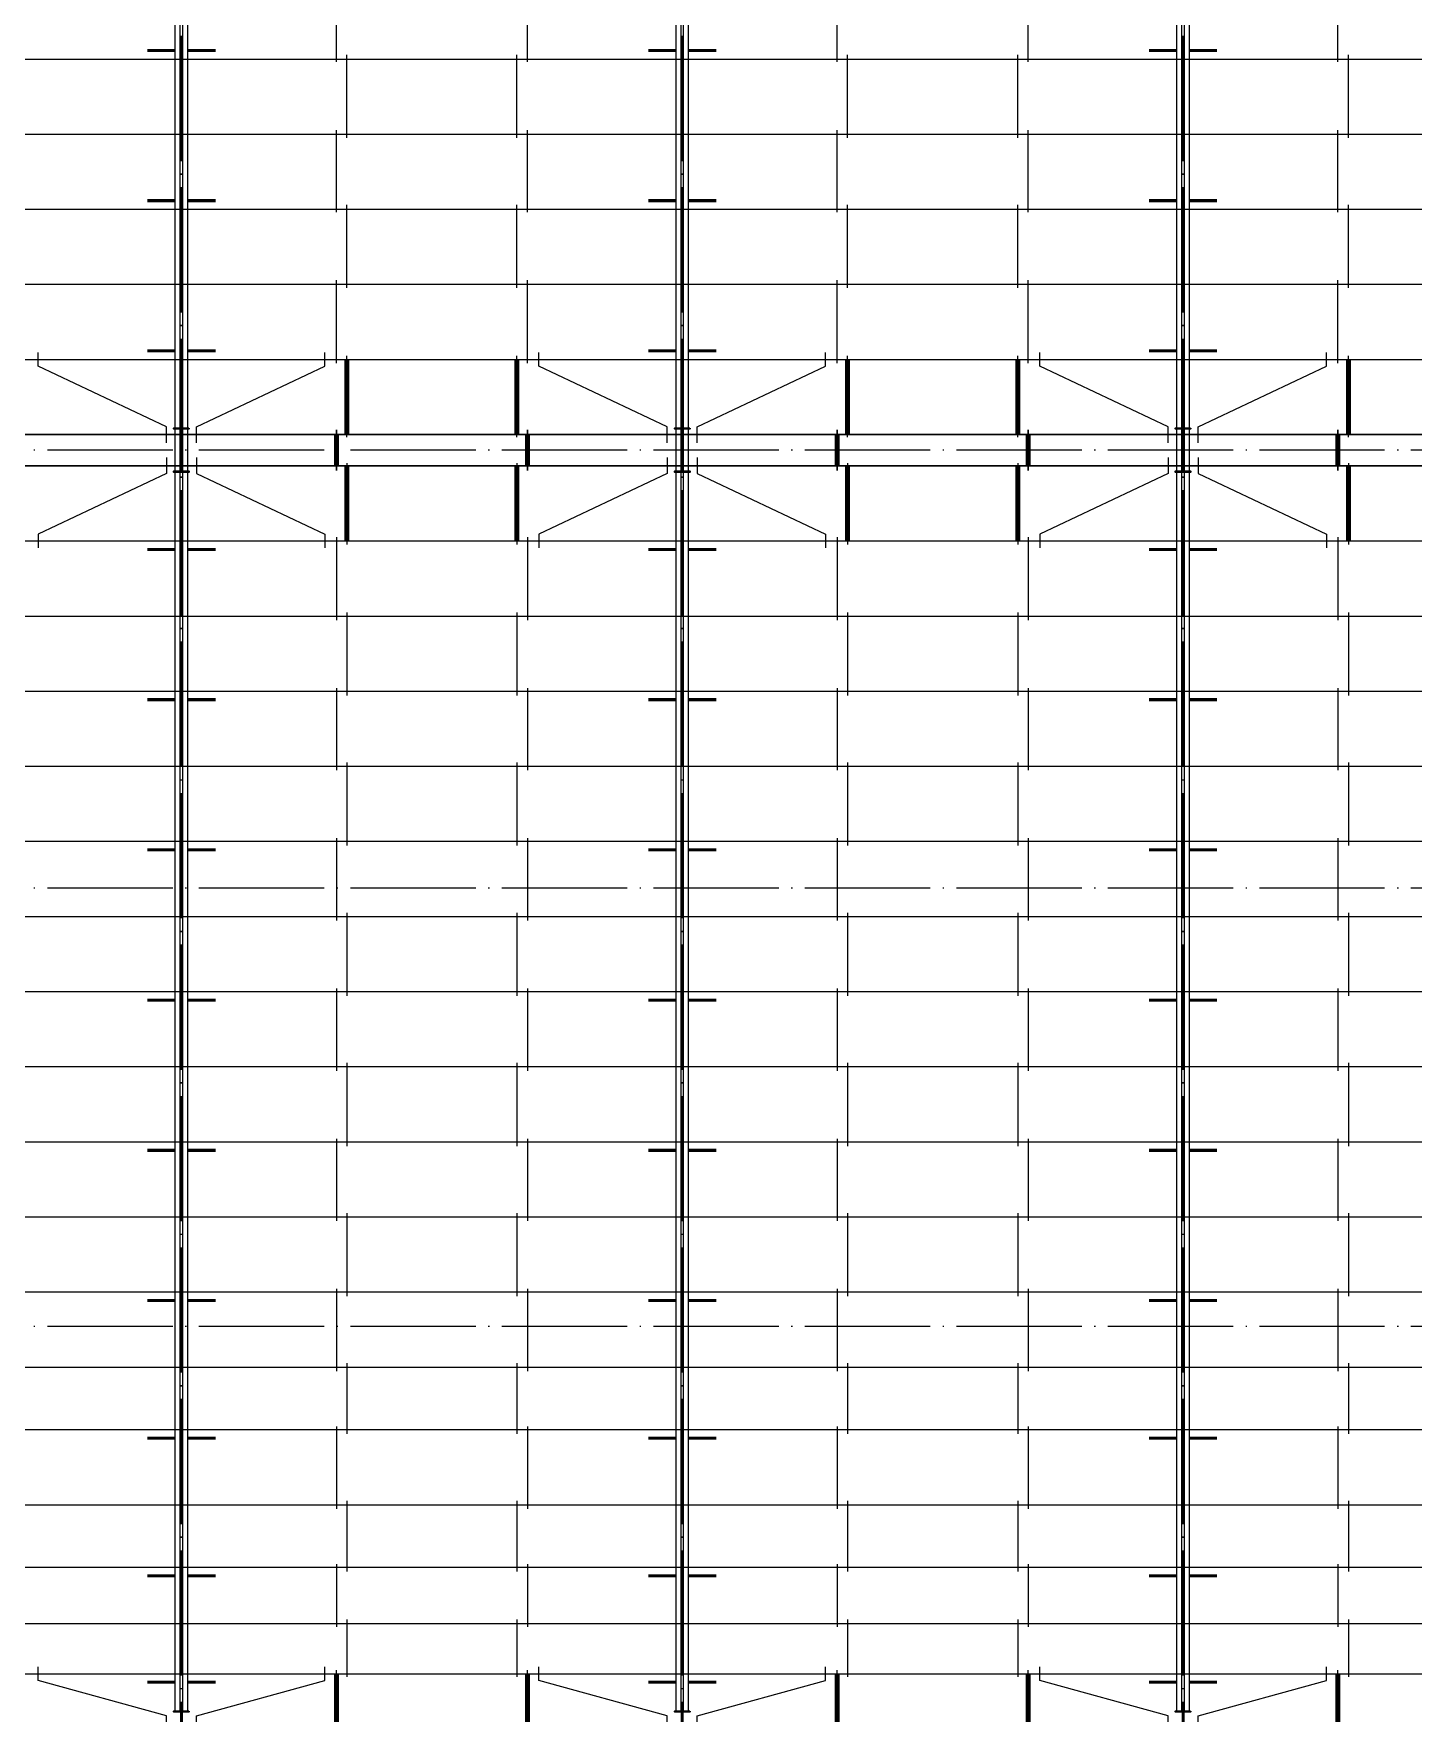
# Model space of a CAD drawing. Extents: x 492302 to 683319, y -252071 to 755100.
# Drawn here: x 557127 to 579168, y 193684 to 220525 of the extents above; entities that cross this region are included whole.
import ezdxf

# ---------------------------------------------------------------- set-up
doc = ezdxf.new("R2010")
doc.units = 0
doc.header["$LTSCALE"] = 1000
doc.header["$MEASUREMENT"] = 0
doc.linetypes.add('DASH', pattern=[0.35, 0.25, -0.1])
doc.linetypes.add('DOTE', pattern=[2.42, 2, -0.2, 0.02, -0.2])
for name, color, linetype in [('3T_WOOD', 21, 'Continuous'), ('DOTE', 14, 'DOTE'), ('SURFACE', 6, 'Continuous'), ('屋面隅撑', 7, 'Continuous'), ('檩条拉条', 253, 'Continuous')]:
    doc.layers.add(name, color=color, linetype=linetype)
doc.layers.add('Pkpm_柱子', color=3, linetype='Continuous', lineweight=35)

# ---------------------------------------------------------------- blocks, each defined once
blk = doc.blocks.new('AW3423W423423423')
at = {"layer": 'Pkpm_柱子'}
for points in [[(421837, 214219), (421837, 214207), (421722, 214207), (421722, 213531), (421837, 213531), (421837, 213519), (421597, 213519), (421597, 213531), (421712, 213531), (421712, 214207), (421597, 214207), (421597, 214219)], [(429837, 214219), (429837, 214207), (429722, 214207), (429722, 213531), (429837, 213531), (429837, 213519), (429597, 213519), (429597, 213531), (429712, 213531), (429712, 214207), (429597, 214207), (429597, 214219)], [(437837, 214219), (437837, 214207), (437722, 214207), (437722, 213531), (437837, 213531), (437837, 213519), (437597, 213519), (437597, 213531), (437712, 213531), (437712, 214207), (437597, 214207), (437597, 214219)], [(421837, 193719), (421837, 193707), (421722, 193707), (421722, 192881), (421837, 192881), (421837, 192869), (421597, 192869), (421597, 192881), (421712, 192881), (421712, 193707), (421597, 193707), (421597, 193719)], [(429837, 193719), (429837, 193707), (429722, 193707), (429722, 192881), (429837, 192881), (429837, 192869), (429597, 192869), (429597, 192881), (429712, 192881), (429712, 193707), (429597, 193707), (429597, 193719)], [(437837, 193719), (437837, 193707), (437722, 193707), (437722, 192881), (437837, 192881), (437837, 192869), (437597, 192869), (437597, 192881), (437712, 192881), (437712, 193707), (437597, 193707), (437597, 193719)]]:
    blk.add_hatch(color=256, dxfattribs=at).paths.add_polyline_path(points)
for points in [[(421837, 214219), (421837, 214207), (421722, 214207), (421722, 213531), (421837, 213531), (421837, 213519), (421597, 213519), (421597, 213531), (421712, 213531), (421712, 214207), (421597, 214207), (421597, 214219)], [(429837, 214219), (429837, 214207), (429722, 214207), (429722, 213531), (429837, 213531), (429837, 213519), (429597, 213519), (429597, 213531), (429712, 213531), (429712, 214207), (429597, 214207), (429597, 214219)], [(437837, 214219), (437837, 214207), (437722, 214207), (437722, 213531), (437837, 213531), (437837, 213519), (437597, 213519), (437597, 213531), (437712, 213531), (437712, 214207), (437597, 214207), (437597, 214219)], [(421837, 193719), (421837, 193707), (421722, 193707), (421722, 192881), (421837, 192881), (421837, 192869), (421597, 192869), (421597, 192881), (421712, 192881), (421712, 193707), (421597, 193707), (421597, 193719)], [(429837, 193719), (429837, 193707), (429722, 193707), (429722, 192881), (429837, 192881), (429837, 192869), (429597, 192869), (429597, 192881), (429712, 192881), (429712, 193707), (429597, 193707), (429597, 193719)], [(437837, 193719), (437837, 193707), (437722, 193707), (437722, 192881), (437837, 192881), (437837, 192869), (437597, 192869), (437597, 192881), (437712, 192881), (437712, 193707), (437597, 193707), (437597, 193719)]]:
    blk.add_lwpolyline(points, close=True, dxfattribs=at)

msp = doc.modelspace()

# ---------------------------------------------------------------- linework, layer by layer
at = {"color": 35, "linetype": 'ByBlock', "ltscale": 3}
for p, q in [((559389.4, 193718.9), (559389.4, 234018.9)), ((559469.4, 193718.9), (559469.4, 234018.9)), ((559509.4, 193718.9), (559509.4, 234018.9)), ((559589.4, 193718.9), (559589.4, 234018.9)), ((567389.4, 193718.9), (567389.4, 234018.9)), ((567469.4, 193718.9), (567469.4, 234018.9)), ((567509.4, 193718.9), (567509.4, 234018.9)), ((567589.4, 193718.9), (567589.4, 234018.9)), ((575389.4, 193718.9), (575389.4, 234018.9)), ((575469.4, 193718.9), (575469.4, 234018.9)), ((575509.4, 193718.9), (575509.4, 234018.9)), ((575589.4, 193718.9), (575589.4, 234018.9))]:
    msp.add_line(p, q, dxfattribs=at)
at = {"color": 2}
for p, q in [((561963.8, 220071.2), (561963.8, 221384)), ((565015, 220071.2), (565015, 221384)), ((569963.8, 220071.2), (569963.8, 221384)), ((573015, 220071.2), (573015, 221384)), ((577963.8, 220071.2), (577963.8, 221384)), ((562131.1, 218860.4), (562131.1, 220187.5)), ((564847.7, 218860.4), (564847.7, 220187.5)), ((570131.1, 218860.4), (570131.1, 220187.5)), ((572847.7, 218860.4), (572847.7, 220187.5)), ((578131.1, 218860.4), (578131.1, 220187.5)), ((561963.8, 217671.2), (561963.8, 218984)), ((565015, 217671.2), (565015, 218984)), ((569963.8, 217671.2), (569963.8, 218984)), ((573015, 217671.2), (573015, 218984)), ((577963.8, 217671.2), (577963.8, 218984)), ((562131.1, 216460.4), (562131.1, 217787.5)), ((564847.7, 216460.4), (564847.7, 217787.5)), ((570131.1, 216460.4), (570131.1, 217787.5)), ((572847.7, 216460.4), (572847.7, 217787.5)), ((578131.1, 216460.4), (578131.1, 217787.5)), ((561963.8, 215259.2), (561963.8, 216587.7)), ((565015, 215259.2), (565015, 216587.7)), ((569963.8, 215259.2), (569963.8, 216587.7)), ((573015, 215259.2), (573015, 216587.7)), ((577963.8, 215259.2), (577963.8, 216587.7)), ((562131.1, 214075.9), (562131.1, 215375.4)), ((564847.7, 214075.9), (564847.7, 215375.4)), ((570131.1, 214075.9), (570131.1, 215375.4)), ((572847.7, 214075.9), (572847.7, 215375.4)), ((578131.1, 214075.9), (578131.1, 215375.4)), ((561963.8, 213554.5), (561963.8, 214195.3)), ((561963.8, 213554.5), (561963.8, 214195.3)), ((561963.8, 213554.5), (561963.8, 214195.3)), ((561963.8, 213554.5), (561963.8, 214195.3)), ((561963.8, 213554.5), (561963.8, 214195.3)), ((561963.8, 213554.5), (561963.8, 214195.3)), ((561963.8, 213554.5), (561963.8, 214195.3)), ((561963.8, 213554.5), (561963.8, 214195.3)), ((561963.8, 213550.5), (561963.8, 214191.3)), ((561963.8, 213550.5), (561963.8, 214191.3)), ((561963.8, 213550.5), (561963.8, 214191.3)), ((561963.8, 213550.5), (561963.8, 214191.3)), ((561963.8, 213550.5), (561963.8, 214191.3)), ((561963.8, 213550.5), (561963.8, 214191.3)), ((561963.8, 213550.5), (561963.8, 214191.3)), ((561963.8, 213550.5), (561963.8, 214191.3)), ((561963.8, 213550.5), (561963.8, 214191.3)), ((561963.8, 213550.5), (561963.8, 214191.3)), ((561963.8, 213550.5), (561963.8, 214191.3)), ((561963.8, 213550.5), (561963.8, 214191.3)), ((561963.8, 213550.5), (561963.8, 214191.3)), ((561963.8, 213550.5), (561963.8, 214191.3)), ((561963.8, 213550.5), (561963.8, 214191.3)), ((561963.8, 213550.5), (561963.8, 214191.3)), ((561963.8, 214191.3), (561963.8, 213550.5)), ((561963.8, 214191.3), (561963.8, 213550.5)), ((561963.8, 214191.3), (561963.8, 213550.5)), ((561963.8, 214191.3), (561963.8, 213550.5)), ((561963.8, 214191.3), (561963.8, 213550.5)), ((561963.8, 214191.3), (561963.8, 213550.5)), ((561963.8, 214191.3), (561963.8, 213550.5)), ((561963.8, 214191.3), (561963.8, 213550.5)), ((565015, 213554.5), (565015, 214195.3)), ((565015, 213554.5), (565015, 214195.3)), ((565015, 213554.5), (565015, 214195.3)), ((565015, 213554.5), (565015, 214195.3)), ((565015, 213554.5), (565015, 214195.3)), ((565015, 213554.5), (565015, 214195.3)), ((565015, 213554.5), (565015, 214195.3)), ((565015, 213554.5), (565015, 214195.3)), ((565015, 213550.5), (565015, 214191.3)), ((565015, 213550.5), (565015, 214191.3)), ((565015, 213550.5), (565015, 214191.3)), ((565015, 213550.5), (565015, 214191.3)), ((565015, 213550.5), (565015, 214191.3)), ((565015, 213550.5), (565015, 214191.3)), ((565015, 213550.5), (565015, 214191.3)), ((565015, 213550.5), (565015, 214191.3)), ((565015, 213550.5), (565015, 214191.3)), ((565015, 213550.5), (565015, 214191.3)), ((565015, 213550.5), (565015, 214191.3)), ((565015, 213550.5), (565015, 214191.3)), ((565015, 213550.5), (565015, 214191.3)), ((565015, 213550.5), (565015, 214191.3)), ((565015, 213550.5), (565015, 214191.3)), ((565015, 213550.5), (565015, 214191.3)), ((565015, 214191.3), (565015, 213550.5)), ((565015, 214191.3), (565015, 213550.5)), ((565015, 214191.3), (565015, 213550.5)), ((565015, 214191.3), (565015, 213550.5)), ((565015, 214191.3), (565015, 213550.5)), ((565015, 214191.3), (565015, 213550.5)), ((565015, 214191.3), (565015, 213550.5)), ((565015, 214191.3), (565015, 213550.5)), ((569963.8, 213554.5), (569963.8, 214195.3)), ((569963.8, 213554.5), (569963.8, 214195.3)), ((569963.8, 213554.5), (569963.8, 214195.3)), ((569963.8, 213554.5), (569963.8, 214195.3)), ((569963.8, 213554.5), (569963.8, 214195.3)), ((569963.8, 213554.5), (569963.8, 214195.3)), ((569963.8, 213554.5), (569963.8, 214195.3)), ((569963.8, 213554.5), (569963.8, 214195.3)), ((569963.8, 213550.5), (569963.8, 214191.3)), ((569963.8, 213550.5), (569963.8, 214191.3)), ((569963.8, 213550.5), (569963.8, 214191.3)), ((569963.8, 213550.5), (569963.8, 214191.3)), ((569963.8, 213550.5), (569963.8, 214191.3)), ((569963.8, 213550.5), (569963.8, 214191.3)), ((569963.8, 213550.5), (569963.8, 214191.3)), ((569963.8, 213550.5), (569963.8, 214191.3)), ((569963.8, 213550.5), (569963.8, 214191.3)), ((569963.8, 213550.5), (569963.8, 214191.3)), ((569963.8, 213550.5), (569963.8, 214191.3)), ((569963.8, 213550.5), (569963.8, 214191.3)), ((569963.8, 213550.5), (569963.8, 214191.3)), ((569963.8, 213550.5), (569963.8, 214191.3)), ((569963.8, 213550.5), (569963.8, 214191.3)), ((569963.8, 213550.5), (569963.8, 214191.3)), ((569963.8, 214191.3), (569963.8, 213550.5)), ((569963.8, 214191.3), (569963.8, 213550.5)), ((569963.8, 214191.3), (569963.8, 213550.5)), ((569963.8, 214191.3), (569963.8, 213550.5)), ((569963.8, 214191.3), (569963.8, 213550.5)), ((569963.8, 214191.3), (569963.8, 213550.5)), ((569963.8, 214191.3), (569963.8, 213550.5)), ((569963.8, 214191.3), (569963.8, 213550.5)), ((573015, 213554.5), (573015, 214195.3)), ((573015, 213554.5), (573015, 214195.3)), ((573015, 213554.5), (573015, 214195.3)), ((573015, 213554.5), (573015, 214195.3)), ((573015, 213554.5), (573015, 214195.3)), ((573015, 213554.5), (573015, 214195.3)), ((573015, 213554.5), (573015, 214195.3)), ((573015, 213554.5), (573015, 214195.3)), ((573015, 213550.5), (573015, 214191.3)), ((573015, 213550.5), (573015, 214191.3)), ((573015, 213550.5), (573015, 214191.3)), ((573015, 213550.5), (573015, 214191.3)), ((573015, 213550.5), (573015, 214191.3)), ((573015, 213550.5), (573015, 214191.3)), ((573015, 213550.5), (573015, 214191.3)), ((573015, 213550.5), (573015, 214191.3)), ((573015, 213550.5), (573015, 214191.3)), ((573015, 213550.5), (573015, 214191.3)), ((573015, 213550.5), (573015, 214191.3)), ((573015, 213550.5), (573015, 214191.3)), ((573015, 213550.5), (573015, 214191.3)), ((573015, 213550.5), (573015, 214191.3)), ((573015, 213550.5), (573015, 214191.3)), ((573015, 213550.5), (573015, 214191.3)), ((573015, 214191.3), (573015, 213550.5)), ((573015, 214191.3), (573015, 213550.5)), ((573015, 214191.3), (573015, 213550.5)), ((573015, 214191.3), (573015, 213550.5)), ((573015, 214191.3), (573015, 213550.5)), ((573015, 214191.3), (573015, 213550.5)), ((573015, 214191.3), (573015, 213550.5)), ((573015, 214191.3), (573015, 213550.5)), ((577963.8, 213554.5), (577963.8, 214195.3)), ((577963.8, 213554.5), (577963.8, 214195.3)), ((577963.8, 213554.5), (577963.8, 214195.3)), ((577963.8, 213554.5), (577963.8, 214195.3)), ((577963.8, 213554.5), (577963.8, 214195.3)), ((577963.8, 213554.5), (577963.8, 214195.3)), ((577963.8, 213554.5), (577963.8, 214195.3)), ((577963.8, 213554.5), (577963.8, 214195.3)), ((577963.8, 213550.5), (577963.8, 214191.3)), ((577963.8, 213550.5), (577963.8, 214191.3)), ((577963.8, 213550.5), (577963.8, 214191.3)), ((577963.8, 213550.5), (577963.8, 214191.3)), ((577963.8, 213550.5), (577963.8, 214191.3)), ((577963.8, 213550.5), (577963.8, 214191.3)), ((577963.8, 213550.5), (577963.8, 214191.3)), ((577963.8, 213550.5), (577963.8, 214191.3)), ((577963.8, 213550.5), (577963.8, 214191.3)), ((577963.8, 213550.5), (577963.8, 214191.3)), ((577963.8, 213550.5), (577963.8, 214191.3)), ((577963.8, 213550.5), (577963.8, 214191.3)), ((577963.8, 213550.5), (577963.8, 214191.3)), ((577963.8, 213550.5), (577963.8, 214191.3)), ((577963.8, 213550.5), (577963.8, 214191.3)), ((577963.8, 213550.5), (577963.8, 214191.3)), ((577963.8, 214191.3), (577963.8, 213550.5)), ((577963.8, 214191.3), (577963.8, 213550.5)), ((577963.8, 214191.3), (577963.8, 213550.5)), ((577963.8, 214191.3), (577963.8, 213550.5)), ((577963.8, 214191.3), (577963.8, 213550.5)), ((577963.8, 214191.3), (577963.8, 213550.5)), ((577963.8, 214191.3), (577963.8, 213550.5)), ((577963.8, 214191.3), (577963.8, 213550.5)), ((561963.8, 214187.3), (561963.8, 213546.5)), ((561963.8, 214187.3), (561963.8, 213546.5)), ((561963.8, 214187.3), (561963.8, 213546.5)), ((561963.8, 214187.3), (561963.8, 213546.5)), ((561963.8, 214187.3), (561963.8, 213546.5)), ((561963.8, 214187.3), (561963.8, 213546.5)), ((561963.8, 214187.3), (561963.8, 213546.5)), ((561963.8, 214187.3), (561963.8, 213546.5)), ((561963.8, 213546.5), (561963.8, 214187.3)), ((561963.8, 213546.5), (561963.8, 214187.3)), ((561963.8, 213546.5), (561963.8, 214187.3)), ((561963.8, 213546.5), (561963.8, 214187.3)), ((561963.8, 213546.5), (561963.8, 214187.3)), ((561963.8, 213546.5), (561963.8, 214187.3)), ((561963.8, 213546.5), (561963.8, 214187.3)), ((561963.8, 213546.5), (561963.8, 214187.3)), ((561963.8, 214187.3), (561963.8, 213546.5)), ((561963.8, 214187.3), (561963.8, 213546.5)), ((561963.8, 214187.3), (561963.8, 213546.5)), ((561963.8, 214187.3), (561963.8, 213546.5)), ((561963.8, 214187.3), (561963.8, 213546.5)), ((561963.8, 214187.3), (561963.8, 213546.5)), ((561963.8, 214187.3), (561963.8, 213546.5)), ((561963.8, 214187.3), (561963.8, 213546.5)), ((561963.8, 214183.3), (561963.8, 213542.5)), ((561963.8, 214183.3), (561963.8, 213542.5)), ((561963.8, 214183.3), (561963.8, 213542.5)), ((561963.8, 214183.3), (561963.8, 213542.5)), ((561963.8, 214183.3), (561963.8, 213542.5)), ((561963.8, 214183.3), (561963.8, 213542.5)), ((561963.8, 214183.3), (561963.8, 213542.5)), ((561963.8, 214183.3), (561963.8, 213542.5)), ((565015, 214187.3), (565015, 213546.5)), ((565015, 214187.3), (565015, 213546.5)), ((565015, 214187.3), (565015, 213546.5)), ((565015, 214187.3), (565015, 213546.5)), ((565015, 214187.3), (565015, 213546.5)), ((565015, 214187.3), (565015, 213546.5)), ((565015, 214187.3), (565015, 213546.5)), ((565015, 214187.3), (565015, 213546.5)), ((565015, 213546.5), (565015, 214187.3)), ((565015, 213546.5), (565015, 214187.3)), ((565015, 213546.5), (565015, 214187.3)), ((565015, 213546.5), (565015, 214187.3)), ((565015, 213546.5), (565015, 214187.3)), ((565015, 213546.5), (565015, 214187.3)), ((565015, 213546.5), (565015, 214187.3)), ((565015, 213546.5), (565015, 214187.3)), ((565015, 214187.3), (565015, 213546.5)), ((565015, 214187.3), (565015, 213546.5)), ((565015, 214187.3), (565015, 213546.5)), ((565015, 214187.3), (565015, 213546.5)), ((565015, 214187.3), (565015, 213546.5)), ((565015, 214187.3), (565015, 213546.5)), ((565015, 214187.3), (565015, 213546.5)), ((565015, 214187.3), (565015, 213546.5)), ((565015, 214183.3), (565015, 213542.5)), ((565015, 214183.3), (565015, 213542.5)), ((565015, 214183.3), (565015, 213542.5)), ((565015, 214183.3), (565015, 213542.5)), ((565015, 214183.3), (565015, 213542.5)), ((565015, 214183.3), (565015, 213542.5)), ((565015, 214183.3), (565015, 213542.5)), ((565015, 214183.3), (565015, 213542.5)), ((569963.8, 214187.3), (569963.8, 213546.5)), ((569963.8, 214187.3), (569963.8, 213546.5)), ((569963.8, 214187.3), (569963.8, 213546.5)), ((569963.8, 214187.3), (569963.8, 213546.5)), ((569963.8, 214187.3), (569963.8, 213546.5)), ((569963.8, 214187.3), (569963.8, 213546.5)), ((569963.8, 214187.3), (569963.8, 213546.5)), ((569963.8, 214187.3), (569963.8, 213546.5)), ((569963.8, 213546.5), (569963.8, 214187.3)), ((569963.8, 213546.5), (569963.8, 214187.3)), ((569963.8, 213546.5), (569963.8, 214187.3)), ((569963.8, 213546.5), (569963.8, 214187.3)), ((569963.8, 213546.5), (569963.8, 214187.3)), ((569963.8, 213546.5), (569963.8, 214187.3)), ((569963.8, 213546.5), (569963.8, 214187.3)), ((569963.8, 213546.5), (569963.8, 214187.3)), ((569963.8, 214187.3), (569963.8, 213546.5)), ((569963.8, 214187.3), (569963.8, 213546.5)), ((569963.8, 214187.3), (569963.8, 213546.5)), ((569963.8, 214187.3), (569963.8, 213546.5)), ((569963.8, 214187.3), (569963.8, 213546.5)), ((569963.8, 214187.3), (569963.8, 213546.5)), ((569963.8, 214187.3), (569963.8, 213546.5)), ((569963.8, 214187.3), (569963.8, 213546.5)), ((569963.8, 214183.3), (569963.8, 213542.5)), ((569963.8, 214183.3), (569963.8, 213542.5)), ((569963.8, 214183.3), (569963.8, 213542.5)), ((569963.8, 214183.3), (569963.8, 213542.5)), ((569963.8, 214183.3), (569963.8, 213542.5)), ((569963.8, 214183.3), (569963.8, 213542.5)), ((569963.8, 214183.3), (569963.8, 213542.5)), ((569963.8, 214183.3), (569963.8, 213542.5)), ((573015, 214187.3), (573015, 213546.5)), ((573015, 214187.3), (573015, 213546.5)), ((573015, 214187.3), (573015, 213546.5)), ((573015, 214187.3), (573015, 213546.5)), ((573015, 214187.3), (573015, 213546.5)), ((573015, 214187.3), (573015, 213546.5)), ((573015, 214187.3), (573015, 213546.5)), ((573015, 214187.3), (573015, 213546.5)), ((573015, 213546.5), (573015, 214187.3)), ((573015, 213546.5), (573015, 214187.3)), ((573015, 213546.5), (573015, 214187.3)), ((573015, 213546.5), (573015, 214187.3)), ((573015, 213546.5), (573015, 214187.3)), ((573015, 213546.5), (573015, 214187.3)), ((573015, 213546.5), (573015, 214187.3)), ((573015, 213546.5), (573015, 214187.3)), ((573015, 214187.3), (573015, 213546.5)), ((573015, 214187.3), (573015, 213546.5)), ((573015, 214187.3), (573015, 213546.5)), ((573015, 214187.3), (573015, 213546.5)), ((573015, 214187.3), (573015, 213546.5)), ((573015, 214187.3), (573015, 213546.5)), ((573015, 214187.3), (573015, 213546.5)), ((573015, 214187.3), (573015, 213546.5)), ((573015, 214183.3), (573015, 213542.5)), ((573015, 214183.3), (573015, 213542.5)), ((573015, 214183.3), (573015, 213542.5)), ((573015, 214183.3), (573015, 213542.5)), ((573015, 214183.3), (573015, 213542.5)), ((573015, 214183.3), (573015, 213542.5)), ((573015, 214183.3), (573015, 213542.5)), ((573015, 214183.3), (573015, 213542.5)), ((577963.8, 214187.3), (577963.8, 213546.5)), ((577963.8, 214187.3), (577963.8, 213546.5)), ((577963.8, 214187.3), (577963.8, 213546.5)), ((577963.8, 214187.3), (577963.8, 213546.5)), ((577963.8, 214187.3), (577963.8, 213546.5)), ((577963.8, 214187.3), (577963.8, 213546.5)), ((577963.8, 214187.3), (577963.8, 213546.5)), ((577963.8, 214187.3), (577963.8, 213546.5)), ((577963.8, 213546.5), (577963.8, 214187.3)), ((577963.8, 213546.5), (577963.8, 214187.3)), ((577963.8, 213546.5), (577963.8, 214187.3)), ((577963.8, 213546.5), (577963.8, 214187.3)), ((577963.8, 213546.5), (577963.8, 214187.3)), ((577963.8, 213546.5), (577963.8, 214187.3)), ((577963.8, 213546.5), (577963.8, 214187.3)), ((577963.8, 213546.5), (577963.8, 214187.3)), ((577963.8, 214187.3), (577963.8, 213546.5)), ((577963.8, 214187.3), (577963.8, 213546.5)), ((577963.8, 214187.3), (577963.8, 213546.5)), ((577963.8, 214187.3), (577963.8, 213546.5)), ((577963.8, 214187.3), (577963.8, 213546.5)), ((577963.8, 214187.3), (577963.8, 213546.5)), ((577963.8, 214187.3), (577963.8, 213546.5)), ((577963.8, 214187.3), (577963.8, 213546.5)), ((577963.8, 214183.3), (577963.8, 213542.5)), ((577963.8, 214183.3), (577963.8, 213542.5)), ((577963.8, 214183.3), (577963.8, 213542.5)), ((577963.8, 214183.3), (577963.8, 213542.5)), ((577963.8, 214183.3), (577963.8, 213542.5)), ((577963.8, 214183.3), (577963.8, 213542.5)), ((577963.8, 214183.3), (577963.8, 213542.5)), ((577963.8, 214183.3), (577963.8, 213542.5)), ((562131.1, 213661.8), (562131.1, 212362.3)), ((564847.7, 213661.8), (564847.7, 212362.3)), ((570131.1, 213661.8), (570131.1, 212362.3)), ((572847.7, 213661.8), (572847.7, 212362.3)), ((578131.1, 213661.8), (578131.1, 212362.3)), ((561963.8, 212478.6), (561963.8, 211150.1)), ((565015, 212478.6), (565015, 211150.1)), ((569963.8, 212478.6), (569963.8, 211150.1)), ((573015, 212478.6), (573015, 211150.1)), ((577963.8, 212478.6), (577963.8, 211150.1)), ((562131.1, 211277.4), (562131.1, 209950.3)), ((564847.7, 211277.4), (564847.7, 209950.3)), ((570131.1, 211277.4), (570131.1, 209950.3)), ((572847.7, 211277.4), (572847.7, 209950.3)), ((578131.1, 211277.4), (578131.1, 209950.3)), ((561963.8, 210066.6), (561963.8, 208753.7)), ((565015, 210066.6), (565015, 208753.7)), ((569963.8, 210066.6), (569963.8, 208753.7)), ((573015, 210066.6), (573015, 208753.7)), ((577963.8, 210066.6), (577963.8, 208753.7)), ((562131.1, 208877.4), (562131.1, 207550.3)), ((564847.7, 208877.4), (564847.7, 207550.3)), ((570131.1, 208877.4), (570131.1, 207550.3)), ((572847.7, 208877.4), (572847.7, 207550.3)), ((578131.1, 208877.4), (578131.1, 207550.3)), ((561963.8, 207666.6), (561963.8, 206353.7)), ((565015, 207666.6), (565015, 206353.7)), ((569963.8, 207666.6), (569963.8, 206353.7)), ((573015, 207666.6), (573015, 206353.7)), ((577963.8, 207666.6), (577963.8, 206353.7)), ((562131.1, 206477.4), (562131.1, 205150.3)), ((564847.7, 206477.4), (564847.7, 205150.3)), ((570131.1, 206477.4), (570131.1, 205150.3)), ((572847.7, 206477.4), (572847.7, 205150.3)), ((578131.1, 206477.4), (578131.1, 205150.3)), ((561963.8, 205266.6), (561963.8, 203953.7)), ((565015, 205266.6), (565015, 203953.7)), ((569963.8, 205266.6), (569963.8, 203953.7)), ((573015, 205266.6), (573015, 203953.7)), ((577963.8, 205266.6), (577963.8, 203953.7)), ((562131.1, 204077.4), (562131.1, 202750.3)), ((564847.7, 204077.4), (564847.7, 202750.3)), ((570131.1, 204077.4), (570131.1, 202750.3)), ((572847.7, 204077.4), (572847.7, 202750.3)), ((578131.1, 204077.4), (578131.1, 202750.3)), ((561963.8, 202866.6), (561963.8, 201553.7)), ((565015, 202866.6), (565015, 201553.7)), ((569963.8, 202866.6), (569963.8, 201553.7)), ((573015, 202866.6), (573015, 201553.7)), ((577963.8, 202866.6), (577963.8, 201553.7)), ((562131.1, 201677.4), (562131.1, 200350.3)), ((564847.7, 201677.4), (564847.7, 200350.3)), ((570131.1, 201677.4), (570131.1, 200350.3)), ((572847.7, 201677.4), (572847.7, 200350.3)), ((578131.1, 201677.4), (578131.1, 200350.3)), ((561963.8, 200466.6), (561963.8, 199153.7)), ((565015, 200466.6), (565015, 199153.7)), ((569963.8, 200466.6), (569963.8, 199153.7)), ((573015, 200466.6), (573015, 199153.7)), ((577963.8, 200466.6), (577963.8, 199153.7)), ((562131.1, 199282.6), (562131.1, 198150.3)), ((564847.7, 199282.6), (564847.7, 198150.3)), ((570131.1, 199282.6), (570131.1, 198150.3)), ((572847.7, 199282.6), (572847.7, 198150.3)), ((578131.1, 199282.6), (578131.1, 198150.3)), ((561963.8, 198266.6), (561963.8, 196953.7)), ((565015, 198266.6), (565015, 196953.7)), ((569963.8, 198266.6), (569963.8, 196953.7)), ((573015, 198266.6), (573015, 196953.7)), ((577963.8, 198266.6), (577963.8, 196953.7)), ((562131.1, 197082.6), (562131.1, 195950.3)), ((564847.7, 197082.6), (564847.7, 195950.3)), ((570131.1, 197082.6), (570131.1, 195950.3)), ((572847.7, 197082.6), (572847.7, 195950.3)), ((578131.1, 197082.6), (578131.1, 195950.3)), ((561963.8, 196066.6), (561963.8, 195067.4)), ((565015, 196066.6), (565015, 195067.4)), ((569963.8, 196066.6), (569963.8, 195067.4)), ((573015, 196066.6), (573015, 195067.4)), ((577963.8, 196066.6), (577963.8, 195067.4)), ((562131.1, 195182.6), (562131.1, 194268.3)), ((564847.7, 195182.6), (564847.7, 194268.3)), ((570131.1, 195182.6), (570131.1, 194268.3)), ((572847.7, 195182.6), (572847.7, 194268.3)), ((578131.1, 195182.6), (578131.1, 194268.3)), ((561963.8, 193480.2), (561963.8, 194375.7)), ((565015, 193480.2), (565015, 194375.7)), ((569963.8, 193480.2), (569963.8, 194375.7)), ((573015, 193480.2), (573015, 194375.7)), ((577963.8, 193480.2), (577963.8, 194375.7))]:
    msp.add_line(p, q, dxfattribs=at)
at = {"ltscale": 0.5}
for points in [[(559250.3, 213988.5), (559250.3, 214241), (557200, 215210.5), (557200, 215427)], [(559728.5, 213988.5), (559728.5, 214241), (561778.8, 215210.5), (561778.8, 215427)], [(567250.3, 213988.5), (567250.3, 214241), (565200, 215210.5), (565200, 215427)], [(567728.5, 213988.5), (567728.5, 214241), (569778.8, 215210.5), (569778.8, 215427)], [(575250.3, 213988.5), (575250.3, 214241), (573200, 215210.5), (573200, 215427)], [(575728.5, 213988.5), (575728.5, 214241), (577778.8, 215210.5), (577778.8, 215427)], [(559250.3, 213749.3), (559250.3, 213496.7), (557200, 212527.3), (557200, 212310.7)], [(559728.5, 213749.3), (559728.5, 213496.7), (561778.8, 212527.3), (561778.8, 212310.7)], [(567250.3, 213749.3), (567250.3, 213496.7), (565200, 212527.3), (565200, 212310.7)], [(567728.5, 213749.3), (567728.5, 213496.7), (569778.8, 212527.3), (569778.8, 212310.7)], [(575250.3, 213749.3), (575250.3, 213496.7), (573200, 212527.3), (573200, 212310.7)], [(575728.5, 213749.3), (575728.5, 213496.7), (577778.8, 212527.3), (577778.8, 212310.7)], [(559250.3, 193392.7), (559250.3, 193645.3), (557200, 194210.7), (557200, 194427.3)], [(559728.5, 193392.7), (559728.5, 193645.3), (561778.8, 194210.7), (561778.8, 194427.3)], [(567250.3, 193392.7), (567250.3, 193645.3), (565200, 194210.7), (565200, 194427.3)], [(567728.5, 193392.7), (567728.5, 193645.3), (569778.8, 194210.7), (569778.8, 194427.3)], [(575250.3, 193392.7), (575250.3, 193645.3), (573200, 194210.7), (573200, 194427.3)], [(575728.5, 193392.7), (575728.5, 193645.3), (577778.8, 194210.7), (577778.8, 194427.3)]]:
    msp.add_lwpolyline(points, dxfattribs=at)
at = {"layer": 'DOTE'}
for p, q in [((559489.4, 191868.9), (559489.4, 235868.9)), ((567489.4, 191868.9), (567489.4, 235868.9)), ((575489.4, 191868.9), (575489.4, 235868.9)), ((600489.4, 213868.9), (526489.4, 213868.9)), ((600489.4, 206868.9), (526489.4, 206868.9)), ((600489.4, 199868.9), (526489.4, 199868.9))]:
    msp.add_line(p, q, dxfattribs=at)
at = {"layer": 'SURFACE'}
for p, q in [((527509.4, 220118.8), (599469.4, 220118.8)), ((527509.4, 218918.8), (599469.4, 218918.8)), ((527509.4, 217718.8), (599469.4, 217718.8)), ((527509.4, 216518.8), (599469.4, 216518.8)), ((527509.4, 215318.8), (599469.4, 215318.8)), ((527509.4, 212419), (599469.4, 212419)), ((527509.4, 211219), (599469.4, 211219)), ((527509.4, 210019), (599469.4, 210019)), ((527509.4, 208819), (599469.4, 208819)), ((527509.4, 207619), (599469.4, 207619)), ((527509.4, 206419), (599469.4, 206419)), ((527509.4, 205219), (599469.4, 205219)), ((527509.4, 204019), (599469.4, 204019)), ((527509.4, 202819), (599469.4, 202819)), ((527509.4, 201619), (599469.4, 201619)), ((527509.4, 200419), (599469.4, 200419)), ((527509.4, 199219), (599469.4, 199219)), ((527509.4, 198219), (599469.4, 198219)), ((527509.4, 197019), (599469.4, 197019)), ((527509.4, 196019), (599469.4, 196019)), ((527509.4, 195119), (599469.4, 195119)), ((527509.4, 194319), (599469.4, 194319))]:
    msp.add_line(p, q, dxfattribs=at)
at = {"layer": 'SURFACE', "color": 4, "const_width": 30}
for points in [[(527509.4, 214118.8), (599469.4, 214118.8)], [(527509.4, 213619), (599469.4, 213619)]]:
    msp.add_lwpolyline(points, dxfattribs=at)
at = {"layer": '屋面隅撑', "color": 3, "linetype": 'DASH', "const_width": 50}
for points in [[(559389.4, 220255.9), (558945, 220255.9)], [(560033.8, 220255.9), (559589.4, 220255.9)], [(567389.4, 220255.9), (566945, 220255.9)], [(568033.8, 220255.9), (567589.4, 220255.9)], [(575389.4, 220255.9), (574945, 220255.9)], [(576033.8, 220255.9), (575589.4, 220255.9)], [(559389.4, 217855.9), (558945, 217855.9)], [(560033.8, 217855.9), (559589.4, 217855.9)], [(567389.4, 217855.9), (566945, 217855.9)], [(568033.8, 217855.9), (567589.4, 217855.9)], [(575389.4, 217855.9), (574945, 217855.9)], [(576033.8, 217855.9), (575589.4, 217855.9)], [(559389.4, 215455.9), (558945, 215455.9)], [(560033.8, 215455.9), (559589.4, 215455.9)], [(567389.4, 215455.9), (566945, 215455.9)], [(568033.8, 215455.9), (567589.4, 215455.9)], [(575389.4, 215455.9), (574945, 215455.9)], [(576033.8, 215455.9), (575589.4, 215455.9)], [(559389.4, 212281.8), (558945, 212281.8)], [(560033.8, 212281.8), (559589.4, 212281.8)], [(567389.4, 212281.8), (566945, 212281.8)], [(568033.8, 212281.8), (567589.4, 212281.8)], [(575389.4, 212281.8), (574945, 212281.8)], [(576033.8, 212281.8), (575589.4, 212281.8)], [(559389.4, 209881.8), (558945, 209881.8)], [(560033.8, 209881.8), (559589.4, 209881.8)], [(567389.4, 209881.8), (566945, 209881.8)], [(568033.8, 209881.8), (567589.4, 209881.8)], [(575389.4, 209881.8), (574945, 209881.8)], [(576033.8, 209881.8), (575589.4, 209881.8)], [(559389.4, 207481.8), (558945, 207481.8)], [(560033.8, 207481.8), (559589.4, 207481.8)], [(567389.4, 207481.8), (566945, 207481.8)], [(568033.8, 207481.8), (567589.4, 207481.8)], [(575389.4, 207481.8), (574945, 207481.8)], [(576033.8, 207481.8), (575589.4, 207481.8)], [(559389.4, 205081.8), (558945, 205081.8)], [(560033.8, 205081.8), (559589.4, 205081.8)], [(567389.4, 205081.8), (566945, 205081.8)], [(568033.8, 205081.8), (567589.4, 205081.8)], [(575389.4, 205081.8), (574945, 205081.8)], [(576033.8, 205081.8), (575589.4, 205081.8)], [(559389.4, 202681.8), (558945, 202681.8)], [(560033.8, 202681.8), (559589.4, 202681.8)], [(567389.4, 202681.8), (566945, 202681.8)], [(568033.8, 202681.8), (567589.4, 202681.8)], [(575389.4, 202681.8), (574945, 202681.8)], [(576033.8, 202681.8), (575589.4, 202681.8)], [(559389.4, 200281.8), (558945, 200281.8)], [(560033.8, 200281.8), (559589.4, 200281.8)], [(567389.4, 200281.8), (566945, 200281.8)], [(568033.8, 200281.8), (567589.4, 200281.8)], [(575389.4, 200281.8), (574945, 200281.8)], [(576033.8, 200281.8), (575589.4, 200281.8)], [(559389.4, 198081.8), (558945, 198081.8)], [(560033.8, 198081.8), (559589.4, 198081.8)], [(567389.4, 198081.8), (566945, 198081.8)], [(568033.8, 198081.8), (567589.4, 198081.8)], [(575389.4, 198081.8), (574945, 198081.8)], [(576033.8, 198081.8), (575589.4, 198081.8)], [(559389.4, 195881.8), (558945, 195881.8)], [(560033.8, 195881.8), (559589.4, 195881.8)], [(567389.4, 195881.8), (566945, 195881.8)], [(568033.8, 195881.8), (567589.4, 195881.8)], [(575389.4, 195881.8), (574945, 195881.8)], [(576033.8, 195881.8), (575589.4, 195881.8)], [(559389.4, 194181.8), (558945, 194181.8)], [(560033.8, 194181.8), (559589.4, 194181.8)], [(567389.4, 194181.8), (566945, 194181.8)], [(568033.8, 194181.8), (567589.4, 194181.8)], [(575389.4, 194181.8), (574945, 194181.8)], [(576033.8, 194181.8), (575589.4, 194181.8)]]:
    msp.add_lwpolyline(points, dxfattribs=at)
at = {"layer": '檩条拉条', "color": 2, "const_width": 80}
for points in [[(562131.1, 215318.8), (562131.1, 214114.8)], [(564847.7, 215318.8), (564847.7, 214114.8)], [(570131.1, 215318.8), (570131.1, 214114.8)], [(572847.7, 215318.8), (572847.7, 214114.8)], [(578131.1, 215318.8), (578131.1, 214114.8)], [(561963.8, 213632.6), (561963.8, 214132.6)], [(561963.8, 213632.6), (561963.8, 214132.6)], [(561963.8, 213632.6), (561963.8, 214132.6)], [(561963.8, 213632.6), (561963.8, 214132.6)], [(561963.8, 213628.6), (561963.8, 214128.6)], [(561963.8, 213628.6), (561963.8, 214128.6)], [(561963.8, 213628.6), (561963.8, 214128.6)], [(561963.8, 213628.6), (561963.8, 214128.6)], [(561963.8, 213628.6), (561963.8, 214128.6)], [(561963.8, 213628.6), (561963.8, 214128.6)], [(561963.8, 213628.6), (561963.8, 214128.6)], [(561963.8, 213628.6), (561963.8, 214128.6)], [(561963.8, 213624.6), (561963.8, 214124.6)], [(561963.8, 213624.6), (561963.8, 214124.6)], [(561963.8, 213624.6), (561963.8, 214124.6)], [(561963.8, 213624.6), (561963.8, 214124.6)], [(561963.8, 214113.2), (561963.8, 213613.2)], [(561963.8, 214113.2), (561963.8, 213613.2)], [(561963.8, 214113.2), (561963.8, 213613.2)], [(561963.8, 214113.2), (561963.8, 213613.2)], [(561963.8, 214109.2), (561963.8, 213609.2)], [(561963.8, 214109.2), (561963.8, 213609.2)], [(561963.8, 214109.2), (561963.8, 213609.2)], [(561963.8, 214109.2), (561963.8, 213609.2)], [(561963.8, 214109.2), (561963.8, 213609.2)], [(561963.8, 214109.2), (561963.8, 213609.2)], [(561963.8, 214109.2), (561963.8, 213609.2)], [(561963.8, 214109.2), (561963.8, 213609.2)], [(561963.8, 214105.2), (561963.8, 213605.2)], [(561963.8, 214105.2), (561963.8, 213605.2)], [(561963.8, 214105.2), (561963.8, 213605.2)], [(561963.8, 214105.2), (561963.8, 213605.2)], [(565015, 213632.6), (565015, 214132.6)], [(565015, 213632.6), (565015, 214132.6)], [(565015, 213632.6), (565015, 214132.6)], [(565015, 213632.6), (565015, 214132.6)], [(565015, 213628.6), (565015, 214128.6)], [(565015, 213628.6), (565015, 214128.6)], [(565015, 213628.6), (565015, 214128.6)], [(565015, 213628.6), (565015, 214128.6)], [(565015, 213628.6), (565015, 214128.6)], [(565015, 213628.6), (565015, 214128.6)], [(565015, 213628.6), (565015, 214128.6)], [(565015, 213628.6), (565015, 214128.6)], [(565015, 213624.6), (565015, 214124.6)], [(565015, 213624.6), (565015, 214124.6)], [(565015, 213624.6), (565015, 214124.6)], [(565015, 213624.6), (565015, 214124.6)], [(565015, 214113.2), (565015, 213613.2)], [(565015, 214113.2), (565015, 213613.2)], [(565015, 214113.2), (565015, 213613.2)], [(565015, 214113.2), (565015, 213613.2)], [(565015, 214109.2), (565015, 213609.2)], [(565015, 214109.2), (565015, 213609.2)], [(565015, 214109.2), (565015, 213609.2)], [(565015, 214109.2), (565015, 213609.2)], [(565015, 214109.2), (565015, 213609.2)], [(565015, 214109.2), (565015, 213609.2)], [(565015, 214109.2), (565015, 213609.2)], [(565015, 214109.2), (565015, 213609.2)], [(565015, 214105.2), (565015, 213605.2)], [(565015, 214105.2), (565015, 213605.2)], [(565015, 214105.2), (565015, 213605.2)], [(565015, 214105.2), (565015, 213605.2)], [(569963.8, 213632.6), (569963.8, 214132.6)], [(569963.8, 213632.6), (569963.8, 214132.6)], [(569963.8, 213632.6), (569963.8, 214132.6)], [(569963.8, 213632.6), (569963.8, 214132.6)], [(569963.8, 213628.6), (569963.8, 214128.6)], [(569963.8, 213628.6), (569963.8, 214128.6)], [(569963.8, 213628.6), (569963.8, 214128.6)], [(569963.8, 213628.6), (569963.8, 214128.6)], [(569963.8, 213628.6), (569963.8, 214128.6)], [(569963.8, 213628.6), (569963.8, 214128.6)], [(569963.8, 213628.6), (569963.8, 214128.6)], [(569963.8, 213628.6), (569963.8, 214128.6)], [(569963.8, 213624.6), (569963.8, 214124.6)], [(569963.8, 213624.6), (569963.8, 214124.6)], [(569963.8, 213624.6), (569963.8, 214124.6)], [(569963.8, 213624.6), (569963.8, 214124.6)], [(569963.8, 214113.2), (569963.8, 213613.2)], [(569963.8, 214113.2), (569963.8, 213613.2)], [(569963.8, 214113.2), (569963.8, 213613.2)], [(569963.8, 214113.2), (569963.8, 213613.2)], [(569963.8, 214109.2), (569963.8, 213609.2)], [(569963.8, 214109.2), (569963.8, 213609.2)], [(569963.8, 214109.2), (569963.8, 213609.2)], [(569963.8, 214109.2), (569963.8, 213609.2)], [(569963.8, 214109.2), (569963.8, 213609.2)], [(569963.8, 214109.2), (569963.8, 213609.2)], [(569963.8, 214109.2), (569963.8, 213609.2)], [(569963.8, 214109.2), (569963.8, 213609.2)], [(569963.8, 214105.2), (569963.8, 213605.2)], [(569963.8, 214105.2), (569963.8, 213605.2)], [(569963.8, 214105.2), (569963.8, 213605.2)], [(569963.8, 214105.2), (569963.8, 213605.2)], [(573015, 213632.6), (573015, 214132.6)], [(573015, 213632.6), (573015, 214132.6)], [(573015, 213632.6), (573015, 214132.6)], [(573015, 213632.6), (573015, 214132.6)], [(573015, 213628.6), (573015, 214128.6)], [(573015, 213628.6), (573015, 214128.6)], [(573015, 213628.6), (573015, 214128.6)], [(573015, 213628.6), (573015, 214128.6)], [(573015, 213628.6), (573015, 214128.6)], [(573015, 213628.6), (573015, 214128.6)], [(573015, 213628.6), (573015, 214128.6)], [(573015, 213628.6), (573015, 214128.6)], [(573015, 213624.6), (573015, 214124.6)], [(573015, 213624.6), (573015, 214124.6)], [(573015, 213624.6), (573015, 214124.6)], [(573015, 213624.6), (573015, 214124.6)], [(573015, 214113.2), (573015, 213613.2)], [(573015, 214113.2), (573015, 213613.2)], [(573015, 214113.2), (573015, 213613.2)], [(573015, 214113.2), (573015, 213613.2)], [(573015, 214109.2), (573015, 213609.2)], [(573015, 214109.2), (573015, 213609.2)], [(573015, 214109.2), (573015, 213609.2)], [(573015, 214109.2), (573015, 213609.2)], [(573015, 214109.2), (573015, 213609.2)], [(573015, 214109.2), (573015, 213609.2)], [(573015, 214109.2), (573015, 213609.2)], [(573015, 214109.2), (573015, 213609.2)], [(573015, 214105.2), (573015, 213605.2)], [(573015, 214105.2), (573015, 213605.2)], [(573015, 214105.2), (573015, 213605.2)], [(573015, 214105.2), (573015, 213605.2)], [(577963.8, 213632.6), (577963.8, 214132.6)], [(577963.8, 213632.6), (577963.8, 214132.6)], [(577963.8, 213632.6), (577963.8, 214132.6)], [(577963.8, 213632.6), (577963.8, 214132.6)], [(577963.8, 213628.6), (577963.8, 214128.6)], [(577963.8, 213628.6), (577963.8, 214128.6)], [(577963.8, 213628.6), (577963.8, 214128.6)], [(577963.8, 213628.6), (577963.8, 214128.6)], [(577963.8, 213628.6), (577963.8, 214128.6)], [(577963.8, 213628.6), (577963.8, 214128.6)], [(577963.8, 213628.6), (577963.8, 214128.6)], [(577963.8, 213628.6), (577963.8, 214128.6)], [(577963.8, 213624.6), (577963.8, 214124.6)], [(577963.8, 213624.6), (577963.8, 214124.6)], [(577963.8, 213624.6), (577963.8, 214124.6)], [(577963.8, 213624.6), (577963.8, 214124.6)], [(577963.8, 214113.2), (577963.8, 213613.2)], [(577963.8, 214113.2), (577963.8, 213613.2)], [(577963.8, 214113.2), (577963.8, 213613.2)], [(577963.8, 214113.2), (577963.8, 213613.2)], [(577963.8, 214109.2), (577963.8, 213609.2)], [(577963.8, 214109.2), (577963.8, 213609.2)], [(577963.8, 214109.2), (577963.8, 213609.2)], [(577963.8, 214109.2), (577963.8, 213609.2)], [(577963.8, 214109.2), (577963.8, 213609.2)], [(577963.8, 214109.2), (577963.8, 213609.2)], [(577963.8, 214109.2), (577963.8, 213609.2)], [(577963.8, 214109.2), (577963.8, 213609.2)], [(577963.8, 214105.2), (577963.8, 213605.2)], [(577963.8, 214105.2), (577963.8, 213605.2)], [(577963.8, 214105.2), (577963.8, 213605.2)], [(577963.8, 214105.2), (577963.8, 213605.2)], [(562131.1, 212419), (562131.1, 213623)], [(564847.7, 212419), (564847.7, 213623)], [(570131.1, 212419), (570131.1, 213623)], [(572847.7, 212419), (572847.7, 213623)], [(578131.1, 212419), (578131.1, 213623)], [(561963.8, 194319), (561963.8, 193519)], [(565015, 194319), (565015, 193519)], [(569963.8, 194319), (569963.8, 193519)], [(573015, 194319), (573015, 193519)], [(577963.8, 194319), (577963.8, 193519)]]:
    msp.add_lwpolyline(points, dxfattribs=at)

# ---------------------------------------------------------------- block references
at = {"layer": '3T_WOOD'}
msp.add_blockref('AW3423W423423423', (137772.5, 0), dxfattribs=at)

doc.saveas('drawing.dxf')
